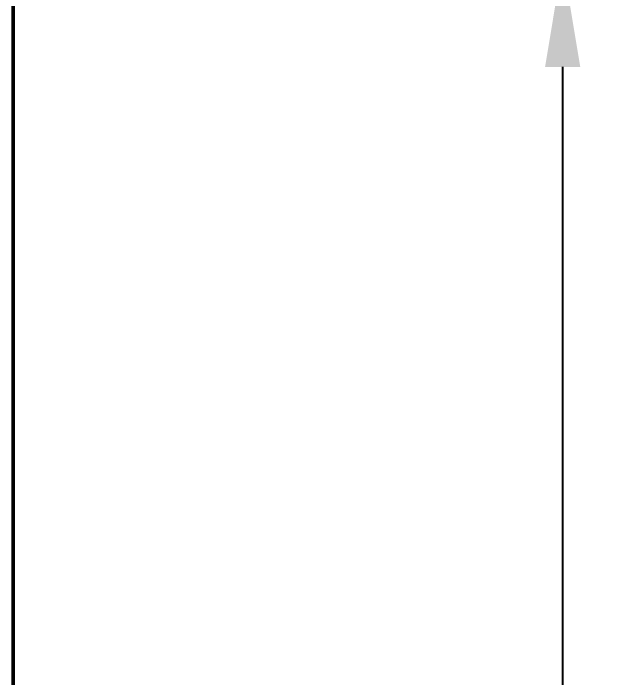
# Model space of a CAD drawing. Header units: millimetres. Extents: x 0 to 594, y 0 to 420.
# Drawn here: x 238.34 to 252.56, y 206.52 to 222.24 of the extents above; entities that cross this region are included whole.
import ezdxf

# ---------------------------------------------------------------- set-up
doc = ezdxf.new("R2010")
doc.units = ezdxf.units.MM
doc.header["$LTSCALE"] = 0.25
doc.layers.add('치수', color=1, linetype='Continuous')
doc.layers.add('파이프 작은 보어', color=30, linetype='Continuous', lineweight=50)
doc.styles.add('AdskIsoMetric', font='arial.ttf', dxfattribs={"width": 0.8, "height": 2.5})
doc.styles.add('AdskIsoMetric-30', font='arial.ttf', dxfattribs={"width": 0.8, "height": 2.5})
doc.styles.add('AdskIsoMetric30', font='arial.ttf', dxfattribs={"width": 0.8, "oblique": 30, "height": 2.5})
doc.dimstyles.new('AdskIsoMetric', dxfattribs={"dimtxt": 2.5, "dimasz": 2.5, "dimexe": 1, "dimexo": 2, "dimgap": 0.8, "dimtad": 1, "dimdec": 0, "dimrnd": 1, "dimzin": 0, "dimdsep": 46, "dimtxsty": 'AdskIsoMetric', "dimcen": 0, "dimclrt": 7, "dimadec": 0, "dimazin": 0, "dimtfac": 1, "dimtdec": 0, "dimtmove": 1, "dimatfit": 3, "dimfxl": 0, "dimfrac": 2, "dimtolj": 1, "dimtzin": 0, "dimarcsym": 0})

# ---------------------------------------------------------------- blocks, each defined once
blk = doc.blocks.new('*D87')
at = {"layer": 'Defpoints', "color": 0}
for p in [(238.336, 230.971), (238.336, 134.35), (251.326, 126.85)]:
    blk.add_point(p, dxfattribs=at)
at = {"layer": '치수', "color": 0, "lineweight": -2}
for p, q in [((251.326, 220.971), (251.326, 129.35)), ((240.336, 133.195), (252.326, 126.273))]:
    blk.add_line(p, q, dxfattribs=at)
at = {"layer": '치수', "color": 0}
for points in [[(250.91, 220.971), (251.743, 220.971), (251.326, 223.471)], [(250.91, 129.35), (251.743, 129.35), (251.326, 126.85)]]:
    blk.add_solid(points, dxfattribs=at)
at = {"layer": '치수', "color": 7, "insert": (249.06, 176.469), "char_height": 2.5, "attachment_point": 5, "rotation": 90, "style": 'AdskIsoMetric30'}
blk.add_mtext('\\A1;3954', dxfattribs=at)
blk = doc.blocks.new('*D88')
at = {"layer": 'Defpoints', "color": 0}
for p in [(238.336, 245.971), (238.336, 230.971), (320.5, 183.533)]:
    blk.add_point(p, dxfattribs=at)
at = {"layer": '치수', "color": 0, "lineweight": -2}
for p, q in [((238.336, 233.28), (238.336, 247.125)), ((318.335, 199.783), (240.501, 244.721)), ((320.5, 185.843), (320.5, 199.688))]:
    blk.add_line(p, q, dxfattribs=at)
at = {"layer": '치수', "color": 0}
for points in [[(240.709, 245.082), (240.293, 244.36), (238.336, 245.971)], [(318.543, 200.144), (318.126, 199.423), (320.5, 198.533)]]:
    blk.add_solid(points, dxfattribs=at)
at = {"layer": '치수', "color": 7, "insert": (279.418, 224.844), "char_height": 2.5, "attachment_point": 5, "rotation": 330, "style": 'AdskIsoMetric-30'}
blk.add_mtext('\\A1;4414', dxfattribs=at)

msp = doc.modelspace()

# ---------------------------------------------------------------- linework, layer by layer
at = {"layer": '파이프 작은 보어'}
msp.add_lwpolyline([(238.3359, 225.645), (238.3359, 139.6758)], dxfattribs=at)

# ---------------------------------------------------------------- dimensions: what is measured, and where the dimension line sits
at = {"layer": '치수'}
for base, p1, p2, angle, text, override, picture, middle in [((238.3359, 245.9708), (320.4997, 183.5335), (238.3359, 230.9708), 150, '4414', {"dimtad": 0, "dimlfac": 46.520152, "dimtxsty": 'AdskIsoMetric-30', "dimse1": 0, "dimse2": 0, "dimsd1": 0, "dimsd2": 0, "dimtmove": 1}, '*D88', (279.4178, 224.8444)), ((251.3263, 126.85), (238.3359, 230.9708), (238.3359, 134.35), 270, '3954', {"dimtad": 0, "dimlfac": 40.924639, "dimtxsty": 'AdskIsoMetric30', "dimse1": 1, "dimse2": 0, "dimsd1": 0, "dimsd2": 0, "dimtmove": 1}, '*D87', (249.06, 176.4688))]:
    dim = msp.add_linear_dim(base=base, p1=p1, p2=p2, angle=angle, text=text, dimstyle='AdskIsoMetric', override=override, dxfattribs=at)
    dim.commit()
    dim.dimension.update_dxf_attribs({"geometry": picture, "text_midpoint": middle, "dimtype": 160})

doc.saveas('drawing.dxf')
